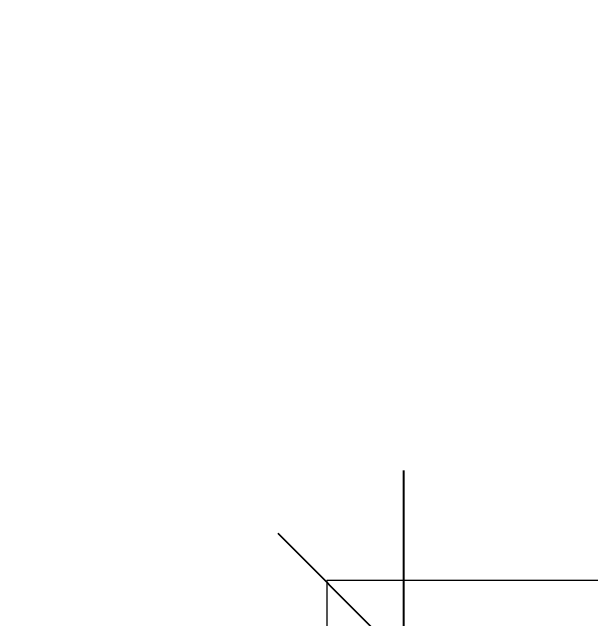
# Model space of a CAD drawing. Header units: inches. Extents: x 1913 to 24953, y -2945 to 1064.
# Drawn here: x 10571.38 to 10608.32, y -1128.98 to -1090.28 of the extents above; entities that cross this region are included whole.
import ezdxf

# ---------------------------------------------------------------- set-up
doc = ezdxf.new("R2010")
doc.units = ezdxf.units.IN
doc.header["$MEASUREMENT"] = 0
doc.layers.add('A-ANNO-DIMS', color=211, linetype='Continuous', lineweight=9)
doc.layers.add('A-WALL', color=113, linetype='Continuous', lineweight=13)
doc.styles.add('Arial', font='arial.ttf', dxfattribs={"height": 12})
doc.dimstyles.new('Linear_-_3_32__Arial', dxfattribs={"dimscale": 12, "dimtxt": 12.243113, "dimasz": 1.333333, "dimexe": 1, "dimexo": 0.666667, "dimgap": 0.666667, "dimtad": 1, "dimdec": 5, "dimrnd": 0.03125, "dimzin": 1, "dimdsep": 46, "dimlunit": 4, "dimtxsty": 'Arial', "dimblk1": 'OBLIQUE', "dimblk2": 'OBLIQUE', "dimsah": 1, "dimcen": 0.09, "dimdle": 1, "dimazin": 0, "dimtfac": 1, "dimtdec": 4, "dimtix": 1, "dimtmove": 0, "dimatfit": 3, "dimfxl": 1, "dimtvp": 1, "dimtfill": 1, "dimfrac": 2, "dimtolj": 1, "dimtzin": 0, "dimarcsym": 2})

# ---------------------------------------------------------------- blocks, each defined once
blk = doc.blocks.new('_Oblique')
at = {"color": 0, "linetype": 'ByBlock', "lineweight": -2}
blk.add_line((-0.5, -0.5), (0.5, 0.5), dxfattribs=at)
blk = doc.blocks.new('*D238')
at = {"layer": 'A-ANNO-DIMS', "color": 0, "lineweight": -2, "transparency": 16777216}
for p, q in [((10807.273, -699.526), (10807.273, -1203.526)), ((10849.462, -711.526), (10795.273, -711.526)), ((10297.57, -1191.526), (10819.273, -1191.526))]:
    blk.add_line(p, q, dxfattribs=at)
at = {"layer": 'Defpoints', "color": 0, "transparency": 16777216}
for p in [(10857.462, -711.526), (10289.57, -1191.526), (10807.273, -1191.526)]:
    blk.add_point(p, dxfattribs=at)
at = {"layer": 'A-ANNO-DIMS', "color": 0, "lineweight": -2, "transparency": 16777216, "xscale": 16, "yscale": 16, "zscale": 16}
for p, rotation in [((10807.273, -711.526), 90), ((10807.273, -1191.526), 270)]:
    blk.add_blockref('_Oblique', p, dxfattribs=dict(at, rotation=rotation))
at = {"layer": 'A-ANNO-DIMS', "color": 0, "lineweight": 0, "transparency": 16777216, "insert": (10793.146, -951.526), "char_height": 12, "width": 62.38337, "attachment_point": 5, "rotation": 90, "style": 'Arial', "bg_fill": 3, "box_fill_scale": 1.25, "bg_fill_color": 256, "bg_fill_true_color": 13158600, "bg_fill_transparency": 0}
blk.add_mtext('\\A1;40\'-0"', dxfattribs=at)
blk = doc.blocks.new('*D252')
at = {"layer": 'A-ANNO-DIMS', "color": 0, "lineweight": -2, "transparency": 16777216}
for p, q in [((10596.356, -1119.526), (10596.356, -1443.526)), ((10599.67, -1131.526), (10584.356, -1131.526)), ((10599.67, -1431.526), (10584.356, -1431.526))]:
    blk.add_line(p, q, dxfattribs=at)
at = {"layer": 'Defpoints', "color": 0, "transparency": 16777216}
for p in [(10607.67, -1131.526), (10596.356, -1431.526), (10607.67, -1431.526)]:
    blk.add_point(p, dxfattribs=at)
at = {"layer": 'A-ANNO-DIMS', "color": 0, "lineweight": -2, "transparency": 16777216, "xscale": 16, "yscale": 16, "zscale": 16}
for p, rotation in [((10596.356, -1131.526), 90), ((10596.356, -1431.526), 270)]:
    blk.add_blockref('_Oblique', p, dxfattribs=dict(at, rotation=rotation))
at = {"layer": 'A-ANNO-DIMS', "color": 0, "lineweight": 0, "transparency": 16777216, "insert": (10582.229, -1281.526), "char_height": 12, "width": 62.38337, "attachment_point": 5, "rotation": 90, "style": 'Arial', "bg_fill": 3, "box_fill_scale": 1.25, "bg_fill_color": 256, "bg_fill_true_color": 13158600, "bg_fill_transparency": 0}
blk.add_mtext('\\A1;25\'-0"', dxfattribs=at)

msp = doc.modelspace()

# ---------------------------------------------------------------- linework, layer by layer
at = {"layer": 'A-WALL', "lineweight": 0}
for p, q in [((10634.461831, -1126.525584), (10591.461831, -1126.525584)), ((10591.461831, -1126.525584), (10591.461831, -1136.525584))]:
    msp.add_line(p, q, dxfattribs=at)

# ---------------------------------------------------------------- next in the draw order: dimensions: what is measured, and where the dimension line sits
at = {"layer": 'A-ANNO-DIMS', "lineweight": 0}
dim = msp.add_linear_dim(base=(10807.273284, -1191.525584), p1=(10857.461831, -711.525584), p2=(10289.569578, -1191.525584), angle=90, dimstyle='Linear_-_3_32__Arial', override={"dimpost": '<>', "dimfxl": 743.573541}, dxfattribs=at)
dim.commit()
dim.dimension.update_dxf_attribs({"geometry": '*D238', "text_midpoint": (10793.146408, -951.525584)})

# ---------------------------------------------------------------- next in the draw order: dimensions: what is measured, and where the dimension line sits
dim = msp.add_linear_dim(base=(10596.355999, -1431.525584), p1=(10607.669708, -1131.525584), p2=(10607.669708, -1431.525584), angle=90, dimstyle='Linear_-_3_32__Arial', override={"dimpost": '<>', "dimfxl": 300}, dxfattribs=at)
dim.commit()
dim.dimension.update_dxf_attribs({"geometry": '*D252', "text_midpoint": (10582.229123, -1281.525584)})

doc.saveas('drawing.dxf')
